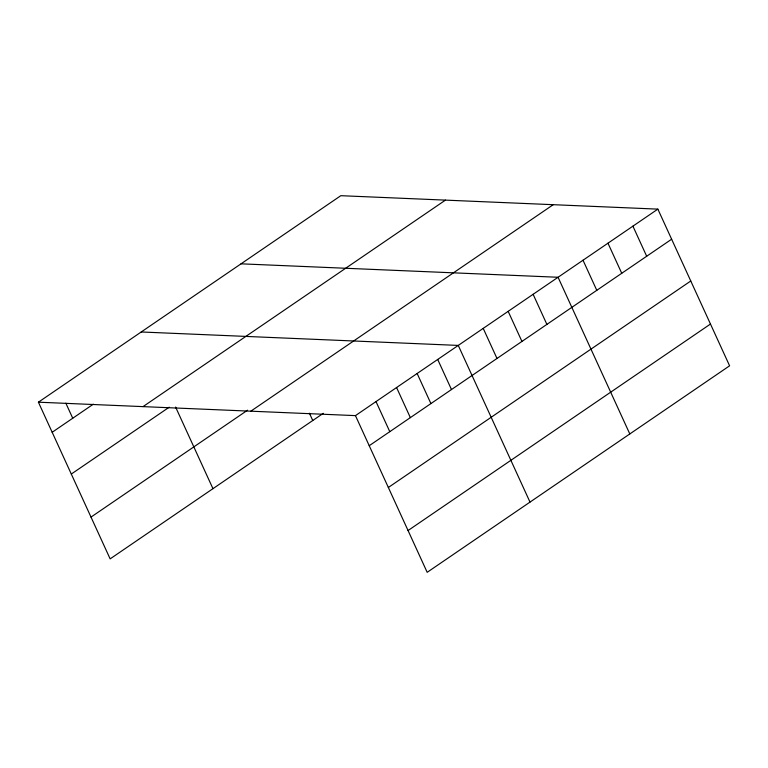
<?xml version="1.0" encoding="UTF-8"?>
<svg xmlns="http://www.w3.org/2000/svg" width="768" height="768" viewBox="0 0 768 768"><rect width="100%" height="100%" fill="white"/><g stroke="black" fill="none" stroke-linecap="round" stroke-linejoin="round"><path stroke-width="1.15" d="M38.4 402.192L340.819 195.686L657.859 209.126L729.6 365.808L427.181 572.314L355.45 415.622L38.4 402.192L110.141 558.874L323.309 413.309M52.176 432.278L93.302 404.189M143.03 406.618L445.44 200.122M71.299 474.048L169.229 407.184M91.008 517.094L247.565 410.189M250.819 411.187L553.238 204.691M355.45 415.622L657.859 209.126M369.226 445.709L671.635 239.213M388.349 487.488L690.768 280.992M408.058 530.534L710.477 324.038M241.018 263.827L558.067 277.267L629.808 433.958M141.226 331.978L458.266 345.418L530.006 502.099M632.918 226.166L646.685 256.253M607.968 243.197L621.744 273.283M583.018 260.237L596.794 290.323M533.117 294.307L546.893 324.394M508.166 311.347L521.942 341.434M483.216 328.378L496.992 358.464M437.702 359.462L451.478 389.549M417.139 373.498L430.915 403.584M396.576 387.542L410.352 417.629M376.013 401.587L389.789 431.674M309.408 413.203L312.758 420.518M175.603 407.069L212.957 488.669M65.856 403.19L72.739 418.234"/></g></svg>
